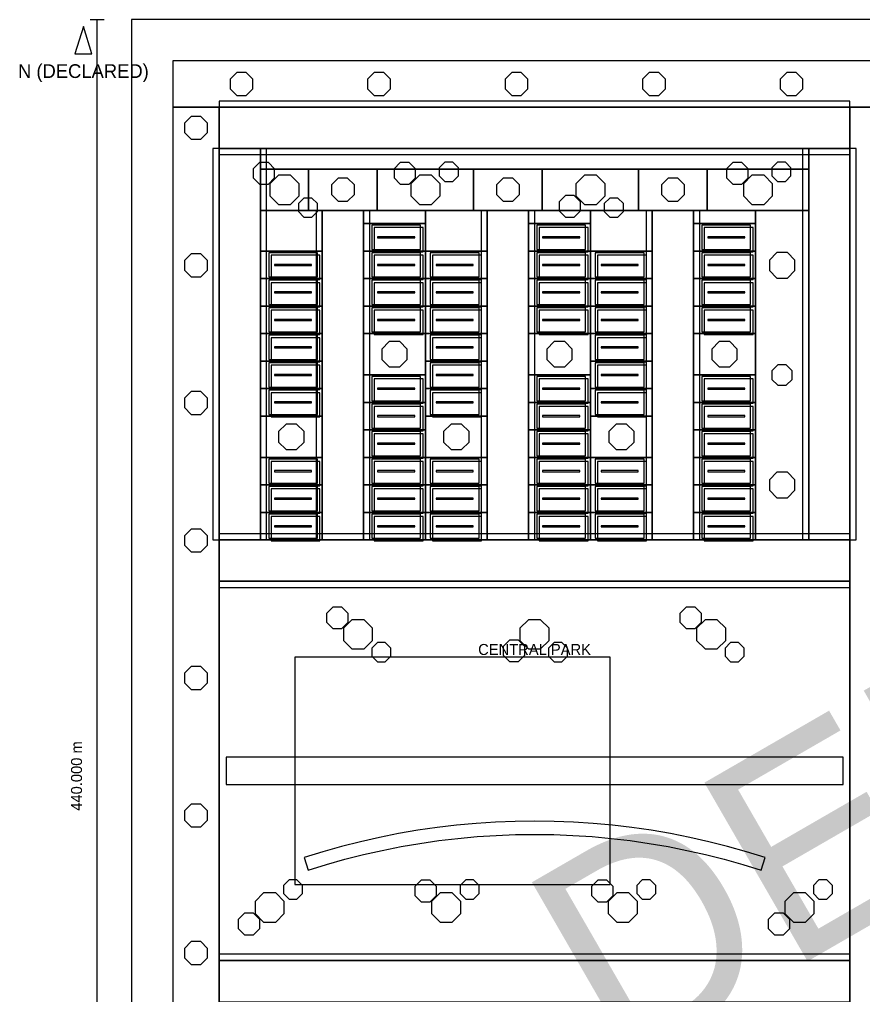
# Model space of a CAD drawing. Header units: metres. Extents: x -33 to 460, y -76 to 440.
# Drawn here: x -32.6 to 212.9, y 156.2 to 440 of the extents above; entities that cross this region are included whole.
import ezdxf
from ezdxf.enums import TextEntityAlignment as Align

# ---------------------------------------------------------------- set-up
doc = ezdxf.new("R2010")
doc.units = ezdxf.units.M
doc.linetypes.add('DASHED', pattern=[4.8, 3, -1.8])
for name, color, linetype in [('ANNOTATION', 7, 'CONTINUOUS'), ('BUILDING', 34, 'CONTINUOUS'), ('DIMENSION', 2, 'CONTINUOUS'), ('ENVELOPE', 1, 'DASHED'), ('GREEN', 3, 'CONTINUOUS'), ('LAWN', 3, 'CONTINUOUS'), ('MARKING', 7, 'CONTINUOUS'), ('PAVING', 9, 'CONTINUOUS'), ('PLOT', 30, 'CONTINUOUS'), ('ROAD-PRIMARY', 8, 'CONTINUOUS'), ('ROAD-SECONDARY', 9, 'CONTINUOUS'), ('SHADOW', 8, 'CONTINUOUS'), ('SITE', 7, 'CONTINUOUS'), ('TEXT', 7, 'CONTINUOUS'), ('TREE', 3, 'CONTINUOUS'), ('WATERMARK', 8, 'CONTINUOUS')]:
    doc.layers.add(name, color=color, linetype=linetype)

msp = doc.modelspace()

# ---------------------------------------------------------------- linework, layer by layer
at = {"layer": 'ANNOTATION'}
msp.add_lwpolyline([(-16.5, 430), (-11.5, 430), (-14, 438)], close=True, dxfattribs=at)
at = {"layer": 'BUILDING'}
for points in [[(69.9, 373.13), (84.1, 373.13), (84.1, 380.17), (69.9, 380.17)], [(117.9, 373.13), (132.1, 373.13), (132.1, 380.17), (117.9, 380.17)], [(165.9, 373.13), (180.1, 373.13), (180.1, 380.17), (165.9, 380.17)], [(39.9, 365.13), (54.1, 365.13), (54.1, 372.17), (39.9, 372.17)], [(69.9, 365.13), (84.1, 365.13), (84.1, 372.17), (69.9, 372.17)], [(86.9, 365.13), (101.1, 365.13), (101.1, 372.17), (86.9, 372.17)], [(117.9, 365.13), (132.1, 365.13), (132.1, 372.17), (117.9, 372.17)], [(134.9, 365.13), (149.1, 365.13), (149.1, 372.17), (134.9, 372.17)], [(165.9, 365.13), (180.1, 365.13), (180.1, 372.17), (165.9, 372.17)], [(39.9, 357.13), (54.1, 357.13), (54.1, 364.17), (39.9, 364.17)], [(69.9, 357.13), (84.1, 357.13), (84.1, 364.17), (69.9, 364.17)], [(86.9, 357.13), (101.1, 357.13), (101.1, 364.17), (86.9, 364.17)], [(117.9, 357.13), (132.1, 357.13), (132.1, 364.17), (117.9, 364.17)], [(134.9, 357.13), (149.1, 357.13), (149.1, 364.17), (134.9, 364.17)], [(165.9, 357.13), (180.1, 357.13), (180.1, 364.17), (165.9, 364.17)], [(39.9, 349.13), (54.1, 349.13), (54.1, 356.17), (39.9, 356.17)], [(69.9, 349.13), (84.1, 349.13), (84.1, 356.17), (69.9, 356.17)], [(86.9, 349.13), (101.1, 349.13), (101.1, 356.17), (86.9, 356.17)], [(117.9, 349.13), (132.1, 349.13), (132.1, 356.17), (117.9, 356.17)], [(134.9, 349.13), (149.1, 349.13), (149.1, 356.17), (134.9, 356.17)], [(165.9, 349.13), (180.1, 349.13), (180.1, 356.17), (165.9, 356.17)], [(39.9, 341.13), (54.1, 341.13), (54.1, 348.17), (39.9, 348.17)], [(86.9, 341.13), (101.1, 341.13), (101.1, 348.17), (86.9, 348.17)], [(134.9, 341.13), (149.1, 341.13), (149.1, 348.17), (134.9, 348.17)], [(39.9, 333.13), (54.1, 333.13), (54.1, 340.17), (39.9, 340.17)], [(86.9, 333.13), (101.1, 333.13), (101.1, 340.17), (86.9, 340.17)], [(134.9, 333.13), (149.1, 333.13), (149.1, 340.17), (134.9, 340.17)], [(69.9, 329.13), (84.1, 329.13), (84.1, 336.17), (69.9, 336.17)], [(117.9, 329.13), (132.1, 329.13), (132.1, 336.17), (117.9, 336.17)], [(165.9, 329.13), (180.1, 329.13), (180.1, 336.17), (165.9, 336.17)], [(39.9, 325.13), (54.1, 325.13), (54.1, 332.17), (39.9, 332.17)], [(86.9, 325.13), (101.1, 325.13), (101.1, 332.17), (86.9, 332.17)], [(134.9, 325.13), (149.1, 325.13), (149.1, 332.17), (134.9, 332.17)], [(69.9, 321.13), (84.1, 321.13), (84.1, 328.17), (69.9, 328.17)], [(117.9, 321.13), (132.1, 321.13), (132.1, 328.17), (117.9, 328.17)], [(165.9, 321.13), (180.1, 321.13), (180.1, 328.17), (165.9, 328.17)], [(69.9, 313.13), (84.1, 313.13), (84.1, 320.17), (69.9, 320.17)], [(117.9, 313.13), (132.1, 313.13), (132.1, 320.17), (117.9, 320.17)], [(165.9, 313.13), (180.1, 313.13), (180.1, 320.17), (165.9, 320.17)], [(39.9, 305.13), (54.1, 305.13), (54.1, 312.17), (39.9, 312.17)], [(69.9, 305.13), (84.1, 305.13), (84.1, 312.17), (69.9, 312.17)], [(86.9, 305.13), (101.1, 305.13), (101.1, 312.17), (86.9, 312.17)], [(117.9, 305.13), (132.1, 305.13), (132.1, 312.17), (117.9, 312.17)], [(134.9, 305.13), (149.1, 305.13), (149.1, 312.17), (134.9, 312.17)], [(165.9, 305.13), (180.1, 305.13), (180.1, 312.17), (165.9, 312.17)], [(39.9, 297.13), (54.1, 297.13), (54.1, 304.17), (39.9, 304.17)], [(69.9, 297.13), (84.1, 297.13), (84.1, 304.17), (69.9, 304.17)], [(86.9, 297.13), (101.1, 297.13), (101.1, 304.17), (86.9, 304.17)], [(117.9, 297.13), (132.1, 297.13), (132.1, 304.17), (117.9, 304.17)], [(134.9, 297.13), (149.1, 297.13), (149.1, 304.17), (134.9, 304.17)], [(165.9, 297.13), (180.1, 297.13), (180.1, 304.17), (165.9, 304.17)], [(39.9, 289.13), (54.1, 289.13), (54.1, 296.17), (39.9, 296.17)], [(69.9, 289.13), (84.1, 289.13), (84.1, 296.17), (69.9, 296.17)], [(86.9, 289.13), (101.1, 289.13), (101.1, 296.17), (86.9, 296.17)], [(117.9, 289.13), (132.1, 289.13), (132.1, 296.17), (117.9, 296.17)], [(134.9, 289.13), (149.1, 289.13), (149.1, 296.17), (134.9, 296.17)], [(165.9, 289.13), (180.1, 289.13), (180.1, 296.17), (165.9, 296.17)]]:
    msp.add_lwpolyline(points, close=True, dxfattribs=at)
at = {"layer": 'DIMENSION'}
for points in [[(-12, 440), (-8, 440)], [(-10, 0), (-10, 440)]]:
    msp.add_lwpolyline(points, dxfattribs=at)
at = {"layer": 'ENVELOPE'}
msp.add_lwpolyline([(12, 15), (448, 15), (448, 428), (12, 428)], close=True, dxfattribs=at)
at = {"layer": 'GREEN'}
for points in [[(12, 414.5), (448, 414.5), (448, 428), (12, 428)], [(12, 28.5), (25.5, 28.5), (25.5, 414.5), (12, 414.5)], [(37.5, 396.5), (197, 396.5), (197, 402.5), (37.5, 402.5)], [(37.5, 384.5), (51.5, 384.5), (51.5, 396.5), (37.5, 396.5)], [(71.5, 384.5), (99.5, 384.5), (99.5, 396.5), (71.5, 396.5)], [(119.5, 384.5), (147.5, 384.5), (147.5, 396.5), (119.5, 396.5)], [(167.5, 384.5), (197, 384.5), (197, 396.5), (167.5, 396.5)], [(37.5, 372.65), (55.5, 372.65), (55.5, 384.5), (37.5, 384.5)], [(67.5, 380.65), (85.5, 380.65), (85.5, 384.5), (67.5, 384.5)], [(85.5, 372.65), (103.5, 372.65), (103.5, 384.5), (85.5, 384.5)], [(115.5, 380.65), (133.5, 380.65), (133.5, 384.5), (115.5, 384.5)], [(133.5, 372.65), (151.5, 372.65), (151.5, 384.5), (133.5, 384.5)], [(163.5, 380.65), (181.5, 380.65), (181.5, 384.5), (163.5, 384.5)], [(181.5, 288.65), (197, 288.65), (197, 384.5), (181.5, 384.5)], [(67.5, 336.65), (85.5, 336.65), (85.5, 348.65), (67.5, 348.65)], [(115.5, 336.65), (133.5, 336.65), (133.5, 348.65), (115.5, 348.65)], [(163.5, 336.65), (181.5, 336.65), (181.5, 348.65), (163.5, 348.65)], [(37.5, 312.65), (55.5, 312.65), (55.5, 324.65), (37.5, 324.65)], [(85.5, 312.65), (103.5, 312.65), (103.5, 324.65), (85.5, 324.65)], [(133.5, 312.65), (151.5, 312.65), (151.5, 324.65), (133.5, 324.65)], [(25.5, 166.35), (209, 166.35), (209, 276.65), (25.5, 276.65)]]:
    msp.add_lwpolyline(points, close=True, dxfattribs=at)
at = {"layer": 'LAWN'}
msp.add_lwpolyline([(47.52, 188.41), (139.27, 188.41), (139.27, 254.59), (47.52, 254.59)], close=True, dxfattribs=at)
at = {"layer": 'MARKING'}
for points in [[(71.604, 376.5), (82.396, 376.5), (82.396, 376.8), (71.604, 376.8)], [(119.604, 376.5), (130.396, 376.5), (130.396, 376.8), (119.604, 376.8)], [(167.604, 376.5), (178.396, 376.5), (178.396, 376.8), (167.604, 376.8)], [(41.604, 368.5), (52.396, 368.5), (52.396, 368.8), (41.604, 368.8)], [(71.604, 368.5), (82.396, 368.5), (82.396, 368.8), (71.604, 368.8)], [(88.604, 368.5), (99.396, 368.5), (99.396, 368.8), (88.604, 368.8)], [(119.604, 368.5), (130.396, 368.5), (130.396, 368.8), (119.604, 368.8)], [(136.604, 368.5), (147.396, 368.5), (147.396, 368.8), (136.604, 368.8)], [(167.604, 368.5), (178.396, 368.5), (178.396, 368.8), (167.604, 368.8)], [(41.604, 360.5), (52.396, 360.5), (52.396, 360.8), (41.604, 360.8)], [(71.604, 360.5), (82.396, 360.5), (82.396, 360.8), (71.604, 360.8)], [(88.604, 360.5), (99.396, 360.5), (99.396, 360.8), (88.604, 360.8)], [(119.604, 360.5), (130.396, 360.5), (130.396, 360.8), (119.604, 360.8)], [(136.604, 360.5), (147.396, 360.5), (147.396, 360.8), (136.604, 360.8)], [(167.604, 360.5), (178.396, 360.5), (178.396, 360.8), (167.604, 360.8)], [(41.604, 352.5), (52.396, 352.5), (52.396, 352.8), (41.604, 352.8)], [(71.604, 352.5), (82.396, 352.5), (82.396, 352.8), (71.604, 352.8)], [(88.604, 352.5), (99.396, 352.5), (99.396, 352.8), (88.604, 352.8)], [(119.604, 352.5), (130.396, 352.5), (130.396, 352.8), (119.604, 352.8)], [(136.604, 352.5), (147.396, 352.5), (147.396, 352.8), (136.604, 352.8)], [(167.604, 352.5), (178.396, 352.5), (178.396, 352.8), (167.604, 352.8)], [(41.604, 344.5), (52.396, 344.5), (52.396, 344.8), (41.604, 344.8)], [(88.604, 344.5), (99.396, 344.5), (99.396, 344.8), (88.604, 344.8)], [(136.604, 344.5), (147.396, 344.5), (147.396, 344.8), (136.604, 344.8)], [(41.604, 336.5), (52.396, 336.5), (52.396, 336.8), (41.604, 336.8)], [(88.604, 336.5), (99.396, 336.5), (99.396, 336.8), (88.604, 336.8)], [(136.604, 336.5), (147.396, 336.5), (147.396, 336.8), (136.604, 336.8)], [(71.604, 332.5), (82.396, 332.5), (82.396, 332.8), (71.604, 332.8)], [(119.604, 332.5), (130.396, 332.5), (130.396, 332.8), (119.604, 332.8)], [(167.604, 332.5), (178.396, 332.5), (178.396, 332.8), (167.604, 332.8)], [(41.604, 328.5), (52.396, 328.5), (52.396, 328.8), (41.604, 328.8)], [(88.604, 328.5), (99.396, 328.5), (99.396, 328.8), (88.604, 328.8)], [(136.604, 328.5), (147.396, 328.5), (147.396, 328.8), (136.604, 328.8)], [(71.604, 324.5), (82.396, 324.5), (82.396, 324.8), (71.604, 324.8)], [(119.604, 324.5), (130.396, 324.5), (130.396, 324.8), (119.604, 324.8)], [(167.604, 324.5), (178.396, 324.5), (178.396, 324.8), (167.604, 324.8)], [(71.604, 316.5), (82.396, 316.5), (82.396, 316.8), (71.604, 316.8)], [(119.604, 316.5), (130.396, 316.5), (130.396, 316.8), (119.604, 316.8)], [(167.604, 316.5), (178.396, 316.5), (178.396, 316.8), (167.604, 316.8)], [(41.604, 308.5), (52.396, 308.5), (52.396, 308.8), (41.604, 308.8)], [(71.604, 308.5), (82.396, 308.5), (82.396, 308.8), (71.604, 308.8)], [(88.604, 308.5), (99.396, 308.5), (99.396, 308.8), (88.604, 308.8)], [(119.604, 308.5), (130.396, 308.5), (130.396, 308.8), (119.604, 308.8)], [(136.604, 308.5), (147.396, 308.5), (147.396, 308.8), (136.604, 308.8)], [(167.604, 308.5), (178.396, 308.5), (178.396, 308.8), (167.604, 308.8)], [(41.604, 300.5), (52.396, 300.5), (52.396, 300.8), (41.604, 300.8)], [(71.604, 300.5), (82.396, 300.5), (82.396, 300.8), (71.604, 300.8)], [(88.604, 300.5), (99.396, 300.5), (99.396, 300.8), (88.604, 300.8)], [(119.604, 300.5), (130.396, 300.5), (130.396, 300.8), (119.604, 300.8)], [(136.604, 300.5), (147.396, 300.5), (147.396, 300.8), (136.604, 300.8)], [(167.604, 300.5), (178.396, 300.5), (178.396, 300.8), (167.604, 300.8)], [(41.604, 292.5), (52.396, 292.5), (52.396, 292.8), (41.604, 292.8)], [(71.604, 292.5), (82.396, 292.5), (82.396, 292.8), (71.604, 292.8)], [(88.604, 292.5), (99.396, 292.5), (99.396, 292.8), (88.604, 292.8)], [(119.604, 292.5), (130.396, 292.5), (130.396, 292.8), (119.604, 292.8)], [(136.604, 292.5), (147.396, 292.5), (147.396, 292.8), (136.604, 292.8)], [(167.604, 292.5), (178.396, 292.5), (178.396, 292.8), (167.604, 292.8)]]:
    msp.add_lwpolyline(points, close=True, dxfattribs=at)
at = {"layer": 'PAVING'}
for points in [[(25.5, 414.5), (209, 414.5), (209, 416.3), (25.5, 416.3)], [(23.7, 288.65), (25.5, 288.65), (25.5, 402.5), (23.7, 402.5)], [(25.5, 400.7), (209, 400.7), (209, 402.5), (25.5, 402.5)], [(37.5, 288.65), (39.3, 288.65), (39.3, 402.5), (37.5, 402.5)], [(195.2, 288.65), (197, 288.65), (197, 402.5), (195.2, 402.5)], [(209, 288.65), (210.8, 288.65), (210.8, 402.5), (209, 402.5)], [(64.825966, 391.87766), (62.87766, 393.825966), (60.12234, 393.825966), (58.174034, 391.87766), (58.174034, 389.12234), (60.12234, 387.174034), (62.87766, 387.174034), (64.825966, 389.12234)], [(112.825966, 391.87766), (110.87766, 393.825966), (108.12234, 393.825966), (106.174034, 391.87766), (106.174034, 389.12234), (108.12234, 387.174034), (110.87766, 387.174034), (112.825966, 389.12234)], [(160.825966, 391.87766), (158.87766, 393.825966), (156.12234, 393.825966), (154.174034, 391.87766), (154.174034, 389.12234), (156.12234, 387.174034), (158.87766, 387.174034), (160.825966, 389.12234)], [(53.7, 288.65), (55.5, 288.65), (55.5, 384.5), (53.7, 384.5)], [(67.5, 288.65), (69.3, 288.65), (69.3, 384.5), (67.5, 384.5)], [(101.7, 288.65), (103.5, 288.65), (103.5, 384.5), (101.7, 384.5)], [(115.5, 288.65), (117.3, 288.65), (117.3, 384.5), (115.5, 384.5)], [(149.7, 288.65), (151.5, 288.65), (151.5, 384.5), (149.7, 384.5)], [(163.5, 288.65), (165.3, 288.65), (165.3, 384.5), (163.5, 384.5)], [(25.5, 288.65), (209, 288.65), (209, 290.45), (25.5, 290.45)], [(25.5, 274.85), (209, 274.85), (209, 276.65), (25.5, 276.65)], [(27.5, 217.5), (207, 217.5), (207, 225.5), (27.5, 225.5)], [(184.308233, 196.254019), (178.88275, 197.938677), (173.415027, 199.480734), (167.908811, 200.879135), (162.367876, 202.13292), (156.79602, 203.241231), (151.197061, 204.203308), (145.574836, 205.018492), (139.933199, 205.686224), (134.276016, 206.206046), (128.607164, 206.577602), (122.930529, 206.800638), (117.25, 206.875), (111.569471, 206.800638), (105.892836, 206.577602), (100.223984, 206.206046), (94.566801, 205.686224), (88.925164, 205.018492), (83.302939, 204.203308), (77.70398, 203.241231), (72.132124, 202.13292), (66.591189, 200.879135), (61.084973, 199.480734), (55.61725, 197.938677), (50.191767, 196.254019), (51.378392, 192.601962), (56.707869, 194.256809), (62.078838, 195.771579), (67.487619, 197.145234), (72.930504, 198.376833), (78.403764, 199.465532), (83.903647, 200.410585), (89.426384, 201.211344), (94.96819, 201.86726), (100.525267, 202.377883), (106.093806, 202.742865), (111.669991, 202.961954), (117.25, 203.035), (122.830009, 202.961954), (128.406194, 202.742865), (133.974733, 202.377883), (139.53181, 201.86726), (145.073616, 201.211344), (150.596353, 200.410585), (156.096236, 199.465532), (161.569496, 198.376833), (167.012381, 197.145234), (172.421162, 195.771579), (177.792131, 194.256809), (183.121608, 192.601962)], [(25.5, 166.35), (209, 166.35), (209, 168.15), (25.5, 168.15)]]:
    msp.add_lwpolyline(points, close=True, dxfattribs=at)
at = {"layer": 'PLOT'}
for points in [[(67.5, 372.65), (85.5, 372.65), (85.5, 380.65), (67.5, 380.65)], [(115.5, 372.65), (133.5, 372.65), (133.5, 380.65), (115.5, 380.65)], [(163.5, 372.65), (181.5, 372.65), (181.5, 380.65), (163.5, 380.65)], [(37.5, 364.65), (55.5, 364.65), (55.5, 372.65), (37.5, 372.65)], [(67.5, 364.65), (85.5, 364.65), (85.5, 372.65), (67.5, 372.65)], [(85.5, 364.65), (103.5, 364.65), (103.5, 372.65), (85.5, 372.65)], [(115.5, 364.65), (133.5, 364.65), (133.5, 372.65), (115.5, 372.65)], [(133.5, 364.65), (151.5, 364.65), (151.5, 372.65), (133.5, 372.65)], [(163.5, 364.65), (181.5, 364.65), (181.5, 372.65), (163.5, 372.65)], [(37.5, 356.65), (55.5, 356.65), (55.5, 364.65), (37.5, 364.65)], [(67.5, 356.65), (85.5, 356.65), (85.5, 364.65), (67.5, 364.65)], [(85.5, 356.65), (103.5, 356.65), (103.5, 364.65), (85.5, 364.65)], [(115.5, 356.65), (133.5, 356.65), (133.5, 364.65), (115.5, 364.65)], [(133.5, 356.65), (151.5, 356.65), (151.5, 364.65), (133.5, 364.65)], [(163.5, 356.65), (181.5, 356.65), (181.5, 364.65), (163.5, 364.65)], [(37.5, 348.65), (55.5, 348.65), (55.5, 356.65), (37.5, 356.65)], [(67.5, 348.65), (85.5, 348.65), (85.5, 356.65), (67.5, 356.65)], [(85.5, 348.65), (103.5, 348.65), (103.5, 356.65), (85.5, 356.65)], [(115.5, 348.65), (133.5, 348.65), (133.5, 356.65), (115.5, 356.65)], [(133.5, 348.65), (151.5, 348.65), (151.5, 356.65), (133.5, 356.65)], [(163.5, 348.65), (181.5, 348.65), (181.5, 356.65), (163.5, 356.65)], [(37.5, 340.65), (55.5, 340.65), (55.5, 348.65), (37.5, 348.65)], [(85.5, 340.65), (103.5, 340.65), (103.5, 348.65), (85.5, 348.65)], [(133.5, 340.65), (151.5, 340.65), (151.5, 348.65), (133.5, 348.65)], [(37.5, 332.65), (55.5, 332.65), (55.5, 340.65), (37.5, 340.65)], [(85.5, 332.65), (103.5, 332.65), (103.5, 340.65), (85.5, 340.65)], [(133.5, 332.65), (151.5, 332.65), (151.5, 340.65), (133.5, 340.65)], [(67.5, 328.65), (85.5, 328.65), (85.5, 336.65), (67.5, 336.65)], [(115.5, 328.65), (133.5, 328.65), (133.5, 336.65), (115.5, 336.65)], [(163.5, 328.65), (181.5, 328.65), (181.5, 336.65), (163.5, 336.65)], [(37.5, 324.65), (55.5, 324.65), (55.5, 332.65), (37.5, 332.65)], [(85.5, 324.65), (103.5, 324.65), (103.5, 332.65), (85.5, 332.65)], [(133.5, 324.65), (151.5, 324.65), (151.5, 332.65), (133.5, 332.65)], [(67.5, 320.65), (85.5, 320.65), (85.5, 328.65), (67.5, 328.65)], [(115.5, 320.65), (133.5, 320.65), (133.5, 328.65), (115.5, 328.65)], [(163.5, 320.65), (181.5, 320.65), (181.5, 328.65), (163.5, 328.65)], [(67.5, 312.65), (85.5, 312.65), (85.5, 320.65), (67.5, 320.65)], [(115.5, 312.65), (133.5, 312.65), (133.5, 320.65), (115.5, 320.65)], [(163.5, 312.65), (181.5, 312.65), (181.5, 320.65), (163.5, 320.65)], [(37.5, 304.65), (55.5, 304.65), (55.5, 312.65), (37.5, 312.65)], [(67.5, 304.65), (85.5, 304.65), (85.5, 312.65), (67.5, 312.65)], [(85.5, 304.65), (103.5, 304.65), (103.5, 312.65), (85.5, 312.65)], [(115.5, 304.65), (133.5, 304.65), (133.5, 312.65), (115.5, 312.65)], [(133.5, 304.65), (151.5, 304.65), (151.5, 312.65), (133.5, 312.65)], [(163.5, 304.65), (181.5, 304.65), (181.5, 312.65), (163.5, 312.65)], [(37.5, 296.65), (55.5, 296.65), (55.5, 304.65), (37.5, 304.65)], [(67.5, 296.65), (85.5, 296.65), (85.5, 304.65), (67.5, 304.65)], [(85.5, 296.65), (103.5, 296.65), (103.5, 304.65), (85.5, 304.65)], [(115.5, 296.65), (133.5, 296.65), (133.5, 304.65), (115.5, 304.65)], [(133.5, 296.65), (151.5, 296.65), (151.5, 304.65), (133.5, 304.65)], [(163.5, 296.65), (181.5, 296.65), (181.5, 304.65), (163.5, 304.65)], [(37.5, 288.65), (55.5, 288.65), (55.5, 296.65), (37.5, 296.65)], [(67.5, 288.65), (85.5, 288.65), (85.5, 296.65), (67.5, 296.65)], [(85.5, 288.65), (103.5, 288.65), (103.5, 296.65), (85.5, 296.65)], [(115.5, 288.65), (133.5, 288.65), (133.5, 296.65), (115.5, 296.65)], [(133.5, 288.65), (151.5, 288.65), (151.5, 296.65), (133.5, 296.65)], [(163.5, 288.65), (181.5, 288.65), (181.5, 296.65), (163.5, 296.65)]]:
    msp.add_lwpolyline(points, close=True, dxfattribs=at)
at = {"layer": 'ROAD-PRIMARY'}
msp.add_lwpolyline([(209, 0), (224, 0), (224, 414.5), (209, 414.5)], close=True, dxfattribs=at)
at = {"layer": 'ROAD-SECONDARY'}
for points in [[(25.5, 402.5), (209, 402.5), (209, 414.5), (25.5, 414.5)], [(25.5, 288.65), (37.5, 288.65), (37.5, 402.5), (25.5, 402.5)], [(197, 288.65), (209, 288.65), (209, 402.5), (197, 402.5)], [(51.5, 384.5), (71.5, 384.5), (71.5, 396.5), (51.5, 396.5)], [(99.5, 384.5), (119.5, 384.5), (119.5, 396.5), (99.5, 396.5)], [(147.5, 384.5), (167.5, 384.5), (167.5, 396.5), (147.5, 396.5)], [(55.5, 288.65), (67.5, 288.65), (67.5, 384.5), (55.5, 384.5)], [(103.5, 288.65), (115.5, 288.65), (115.5, 384.5), (103.5, 384.5)], [(151.5, 288.65), (163.5, 288.65), (163.5, 384.5), (151.5, 384.5)], [(25.5, 276.65), (209, 276.65), (209, 288.65), (25.5, 288.65)], [(25.5, 154.35), (209, 154.35), (209, 166.35), (25.5, 166.35)]]:
    msp.add_lwpolyline(points, close=True, dxfattribs=at)
at = {"layer": 'SHADOW'}
for points in [[(70.6, 372.43), (84.8, 372.43), (84.8, 379.47), (70.6, 379.47)], [(118.6, 372.43), (132.8, 372.43), (132.8, 379.47), (118.6, 379.47)], [(166.6, 372.43), (180.8, 372.43), (180.8, 379.47), (166.6, 379.47)], [(40.6, 364.43), (54.8, 364.43), (54.8, 371.47), (40.6, 371.47)], [(70.6, 364.43), (84.8, 364.43), (84.8, 371.47), (70.6, 371.47)], [(87.6, 364.43), (101.8, 364.43), (101.8, 371.47), (87.6, 371.47)], [(118.6, 364.43), (132.8, 364.43), (132.8, 371.47), (118.6, 371.47)], [(135.6, 364.43), (149.8, 364.43), (149.8, 371.47), (135.6, 371.47)], [(166.6, 364.43), (180.8, 364.43), (180.8, 371.47), (166.6, 371.47)], [(40.6, 356.43), (54.8, 356.43), (54.8, 363.47), (40.6, 363.47)], [(70.6, 356.43), (84.8, 356.43), (84.8, 363.47), (70.6, 363.47)], [(87.6, 356.43), (101.8, 356.43), (101.8, 363.47), (87.6, 363.47)], [(118.6, 356.43), (132.8, 356.43), (132.8, 363.47), (118.6, 363.47)], [(135.6, 356.43), (149.8, 356.43), (149.8, 363.47), (135.6, 363.47)], [(166.6, 356.43), (180.8, 356.43), (180.8, 363.47), (166.6, 363.47)], [(40.6, 348.43), (54.8, 348.43), (54.8, 355.47), (40.6, 355.47)], [(70.6, 348.43), (84.8, 348.43), (84.8, 355.47), (70.6, 355.47)], [(87.6, 348.43), (101.8, 348.43), (101.8, 355.47), (87.6, 355.47)], [(118.6, 348.43), (132.8, 348.43), (132.8, 355.47), (118.6, 355.47)], [(135.6, 348.43), (149.8, 348.43), (149.8, 355.47), (135.6, 355.47)], [(166.6, 348.43), (180.8, 348.43), (180.8, 355.47), (166.6, 355.47)], [(40.6, 340.43), (54.8, 340.43), (54.8, 347.47), (40.6, 347.47)], [(87.6, 340.43), (101.8, 340.43), (101.8, 347.47), (87.6, 347.47)], [(135.6, 340.43), (149.8, 340.43), (149.8, 347.47), (135.6, 347.47)], [(40.6, 332.43), (54.8, 332.43), (54.8, 339.47), (40.6, 339.47)], [(87.6, 332.43), (101.8, 332.43), (101.8, 339.47), (87.6, 339.47)], [(135.6, 332.43), (149.8, 332.43), (149.8, 339.47), (135.6, 339.47)], [(70.6, 328.43), (84.8, 328.43), (84.8, 335.47), (70.6, 335.47)], [(118.6, 328.43), (132.8, 328.43), (132.8, 335.47), (118.6, 335.47)], [(166.6, 328.43), (180.8, 328.43), (180.8, 335.47), (166.6, 335.47)], [(40.6, 324.43), (54.8, 324.43), (54.8, 331.47), (40.6, 331.47)], [(87.6, 324.43), (101.8, 324.43), (101.8, 331.47), (87.6, 331.47)], [(135.6, 324.43), (149.8, 324.43), (149.8, 331.47), (135.6, 331.47)], [(70.6, 320.43), (84.8, 320.43), (84.8, 327.47), (70.6, 327.47)], [(118.6, 320.43), (132.8, 320.43), (132.8, 327.47), (118.6, 327.47)], [(166.6, 320.43), (180.8, 320.43), (180.8, 327.47), (166.6, 327.47)], [(70.6, 312.43), (84.8, 312.43), (84.8, 319.47), (70.6, 319.47)], [(118.6, 312.43), (132.8, 312.43), (132.8, 319.47), (118.6, 319.47)], [(166.6, 312.43), (180.8, 312.43), (180.8, 319.47), (166.6, 319.47)], [(40.6, 304.43), (54.8, 304.43), (54.8, 311.47), (40.6, 311.47)], [(70.6, 304.43), (84.8, 304.43), (84.8, 311.47), (70.6, 311.47)], [(87.6, 304.43), (101.8, 304.43), (101.8, 311.47), (87.6, 311.47)], [(118.6, 304.43), (132.8, 304.43), (132.8, 311.47), (118.6, 311.47)], [(135.6, 304.43), (149.8, 304.43), (149.8, 311.47), (135.6, 311.47)], [(166.6, 304.43), (180.8, 304.43), (180.8, 311.47), (166.6, 311.47)], [(40.6, 296.43), (54.8, 296.43), (54.8, 303.47), (40.6, 303.47)], [(70.6, 296.43), (84.8, 296.43), (84.8, 303.47), (70.6, 303.47)], [(87.6, 296.43), (101.8, 296.43), (101.8, 303.47), (87.6, 303.47)], [(118.6, 296.43), (132.8, 296.43), (132.8, 303.47), (118.6, 303.47)], [(135.6, 296.43), (149.8, 296.43), (149.8, 303.47), (135.6, 303.47)], [(166.6, 296.43), (180.8, 296.43), (180.8, 303.47), (166.6, 303.47)], [(40.6, 288.43), (54.8, 288.43), (54.8, 295.47), (40.6, 295.47)], [(70.6, 288.43), (84.8, 288.43), (84.8, 295.47), (70.6, 295.47)], [(87.6, 288.43), (101.8, 288.43), (101.8, 295.47), (87.6, 295.47)], [(118.6, 288.43), (132.8, 288.43), (132.8, 295.47), (118.6, 295.47)], [(135.6, 288.43), (149.8, 288.43), (149.8, 295.47), (135.6, 295.47)], [(166.6, 288.43), (180.8, 288.43), (180.8, 295.47), (166.6, 295.47)]]:
    msp.add_lwpolyline(points, close=True, dxfattribs=at)
at = {"layer": 'SITE'}
msp.add_lwpolyline([(0, 0), (460, 0), (460, 440), (0, 440)], close=True, dxfattribs=at)
at = {"layer": 'TREE'}
for points in [[(35.325966, 422.62766), (33.37766, 424.575966), (30.62234, 424.575966), (28.674034, 422.62766), (28.674034, 419.87234), (30.62234, 417.924034), (33.37766, 417.924034), (35.325966, 419.87234)], [(75.325966, 422.62766), (73.37766, 424.575966), (70.62234, 424.575966), (68.674034, 422.62766), (68.674034, 419.87234), (70.62234, 417.924034), (73.37766, 417.924034), (75.325966, 419.87234)], [(115.325966, 422.62766), (113.37766, 424.575966), (110.62234, 424.575966), (108.674034, 422.62766), (108.674034, 419.87234), (110.62234, 417.924034), (113.37766, 417.924034), (115.325966, 419.87234)], [(155.325966, 422.62766), (153.37766, 424.575966), (150.62234, 424.575966), (148.674034, 422.62766), (148.674034, 419.87234), (150.62234, 417.924034), (153.37766, 417.924034), (155.325966, 419.87234)], [(195.325966, 422.62766), (193.37766, 424.575966), (190.62234, 424.575966), (188.674034, 422.62766), (188.674034, 419.87234), (190.62234, 417.924034), (193.37766, 417.924034), (195.325966, 419.87234)], [(22.075966, 409.87766), (20.12766, 411.825966), (17.37234, 411.825966), (15.424034, 409.87766), (15.424034, 407.12234), (17.37234, 405.174034), (20.12766, 405.174034), (22.075966, 407.12234)], [(41.64119, 396.601124), (39.801124, 398.44119), (37.198876, 398.44119), (35.35881, 396.601124), (35.35881, 393.998876), (37.198876, 392.15881), (39.801124, 392.15881), (41.64119, 393.998876)], [(82.64119, 396.601124), (80.801124, 398.44119), (78.198876, 398.44119), (76.35881, 396.601124), (76.35881, 393.998876), (78.198876, 392.15881), (80.801124, 392.15881), (82.64119, 393.998876)], [(95.071639, 396.84805), (93.44805, 398.471639), (91.15195, 398.471639), (89.528361, 396.84805), (89.528361, 394.55195), (91.15195, 392.928361), (93.44805, 392.928361), (95.071639, 394.55195)], [(179.39119, 396.601124), (177.551124, 398.44119), (174.948876, 398.44119), (173.10881, 396.601124), (173.10881, 393.998876), (174.948876, 392.15881), (177.551124, 392.15881), (179.39119, 393.998876)], [(191.821639, 396.84805), (190.19805, 398.471639), (187.90195, 398.471639), (186.278361, 396.84805), (186.278361, 394.55195), (187.90195, 392.928361), (190.19805, 392.928361), (191.821639, 394.55195)], [(48.749846, 392.260344), (46.260344, 394.749846), (42.739656, 394.749846), (40.250154, 392.260344), (40.250154, 388.739656), (42.739656, 386.250154), (46.260344, 386.250154), (48.749846, 388.739656)], [(89.749846, 392.260344), (87.260344, 394.749846), (83.739656, 394.749846), (81.250154, 392.260344), (81.250154, 388.739656), (83.739656, 386.250154), (87.260344, 386.250154), (89.749846, 388.739656)], [(137.749846, 392.260344), (135.260344, 394.749846), (131.739656, 394.749846), (129.250154, 392.260344), (129.250154, 388.739656), (131.739656, 386.250154), (135.260344, 386.250154), (137.749846, 388.739656)], [(186.499846, 392.260344), (184.010344, 394.749846), (180.489656, 394.749846), (178.000154, 392.260344), (178.000154, 388.739656), (180.489656, 386.250154), (184.010344, 386.250154), (186.499846, 388.739656)], [(130.64119, 387.001124), (128.801124, 388.84119), (126.198876, 388.84119), (124.35881, 387.001124), (124.35881, 384.398876), (126.198876, 382.55881), (128.801124, 382.55881), (130.64119, 384.398876)], [(54.071639, 386.44805), (52.44805, 388.071639), (50.15195, 388.071639), (48.528361, 386.44805), (48.528361, 384.15195), (50.15195, 382.528361), (52.44805, 382.528361), (54.071639, 384.15195)], [(143.071639, 386.44805), (141.44805, 388.071639), (139.15195, 388.071639), (137.528361, 386.44805), (137.528361, 384.15195), (139.15195, 382.528361), (141.44805, 382.528361), (143.071639, 384.15195)], [(22.075966, 369.87766), (20.12766, 371.825966), (17.37234, 371.825966), (15.424034, 369.87766), (15.424034, 367.12234), (17.37234, 365.174034), (20.12766, 365.174034), (22.075966, 367.12234)], [(192.945518, 370.055734), (190.780734, 372.220518), (187.719266, 372.220518), (185.554482, 370.055734), (185.554482, 366.994266), (187.719266, 364.829482), (190.780734, 364.829482), (192.945518, 366.994266)], [(80.195518, 344.180734), (78.030734, 346.345518), (74.969266, 346.345518), (72.804482, 344.180734), (72.804482, 341.119266), (74.969266, 338.954482), (78.030734, 338.954482), (80.195518, 341.119266)], [(128.195518, 344.180734), (126.030734, 346.345518), (122.969266, 346.345518), (120.804482, 344.180734), (120.804482, 341.119266), (122.969266, 338.954482), (126.030734, 338.954482), (128.195518, 341.119266)], [(176.195518, 344.180734), (174.030734, 346.345518), (170.969266, 346.345518), (168.804482, 344.180734), (168.804482, 341.119266), (170.969266, 338.954482), (174.030734, 338.954482), (176.195518, 341.119266)], [(192.206415, 337.799587), (190.474587, 339.531415), (188.025413, 339.531415), (186.293585, 337.799587), (186.293585, 335.350413), (188.025413, 333.618585), (190.474587, 333.618585), (192.206415, 335.350413)], [(22.075966, 329.87766), (20.12766, 331.825966), (17.37234, 331.825966), (15.424034, 329.87766), (15.424034, 327.12234), (17.37234, 325.174034), (20.12766, 325.174034), (22.075966, 327.12234)], [(50.195518, 320.180734), (48.030734, 322.345518), (44.969266, 322.345518), (42.804482, 320.180734), (42.804482, 317.119266), (44.969266, 314.954482), (48.030734, 314.954482), (50.195518, 317.119266)], [(98.195518, 320.180734), (96.030734, 322.345518), (92.969266, 322.345518), (90.804482, 320.180734), (90.804482, 317.119266), (92.969266, 314.954482), (96.030734, 314.954482), (98.195518, 317.119266)], [(146.195518, 320.180734), (144.030734, 322.345518), (140.969266, 322.345518), (138.804482, 320.180734), (138.804482, 317.119266), (140.969266, 314.954482), (144.030734, 314.954482), (146.195518, 317.119266)], [(192.945518, 306.155734), (190.780734, 308.320518), (187.719266, 308.320518), (185.554482, 306.155734), (185.554482, 303.094266), (187.719266, 300.929482), (190.780734, 300.929482), (192.945518, 303.094266)], [(22.075966, 289.87766), (20.12766, 291.825966), (17.37234, 291.825966), (15.424034, 289.87766), (15.424034, 287.12234), (17.37234, 285.174034), (20.12766, 285.174034), (22.075966, 287.12234)], [(63.01119, 267.309124), (61.171124, 269.14919), (58.568876, 269.14919), (56.72881, 267.309124), (56.72881, 264.706876), (58.568876, 262.86681), (61.171124, 262.86681), (63.01119, 264.706876)], [(165.77119, 267.309124), (163.931124, 269.14919), (161.328876, 269.14919), (159.48881, 267.309124), (159.48881, 264.706876), (161.328876, 262.86681), (163.931124, 262.86681), (165.77119, 264.706876)], [(70.119846, 262.968344), (67.630344, 265.457846), (64.109656, 265.457846), (61.620154, 262.968344), (61.620154, 259.447656), (64.109656, 256.958154), (67.630344, 256.958154), (70.119846, 259.447656)], [(121.499846, 262.968344), (119.010344, 265.457846), (115.489656, 265.457846), (113.000154, 262.968344), (113.000154, 259.447656), (115.489656, 256.958154), (119.010344, 256.958154), (121.499846, 259.447656)], [(172.879846, 262.968344), (170.390344, 265.457846), (166.869656, 265.457846), (164.380154, 262.968344), (164.380154, 259.447656), (166.869656, 256.958154), (170.390344, 256.958154), (172.879846, 259.447656)], [(75.441639, 257.15605), (73.81805, 258.779639), (71.52195, 258.779639), (69.898361, 257.15605), (69.898361, 254.85995), (71.52195, 253.236361), (73.81805, 253.236361), (75.441639, 254.85995)], [(114.39119, 257.709124), (112.551124, 259.54919), (109.948876, 259.54919), (108.10881, 257.709124), (108.10881, 255.106876), (109.948876, 253.26681), (112.551124, 253.26681), (114.39119, 255.106876)], [(126.821639, 257.15605), (125.19805, 258.779639), (122.90195, 258.779639), (121.278361, 257.15605), (121.278361, 254.85995), (122.90195, 253.236361), (125.19805, 253.236361), (126.821639, 254.85995)], [(178.201639, 257.15605), (176.57805, 258.779639), (174.28195, 258.779639), (172.658361, 257.15605), (172.658361, 254.85995), (174.28195, 253.236361), (176.57805, 253.236361), (178.201639, 254.85995)], [(22.075966, 249.87766), (20.12766, 251.825966), (17.37234, 251.825966), (15.424034, 249.87766), (15.424034, 247.12234), (17.37234, 245.174034), (20.12766, 245.174034), (22.075966, 247.12234)], [(22.075966, 209.87766), (20.12766, 211.825966), (17.37234, 211.825966), (15.424034, 209.87766), (15.424034, 207.12234), (17.37234, 205.174034), (20.12766, 205.174034), (22.075966, 207.12234)], [(49.751639, 188.14005), (48.12805, 189.763639), (45.83195, 189.763639), (44.208361, 188.14005), (44.208361, 185.84395), (45.83195, 184.220361), (48.12805, 184.220361), (49.751639, 185.84395)], [(88.70119, 187.893124), (86.861124, 189.73319), (84.258876, 189.73319), (82.41881, 187.893124), (82.41881, 185.290876), (84.258876, 183.45081), (86.861124, 183.45081), (88.70119, 185.290876)], [(101.131639, 188.14005), (99.50805, 189.763639), (97.21195, 189.763639), (95.588361, 188.14005), (95.588361, 185.84395), (97.21195, 184.220361), (99.50805, 184.220361), (101.131639, 185.84395)], [(140.08119, 187.893124), (138.241124, 189.73319), (135.638876, 189.73319), (133.79881, 187.893124), (133.79881, 185.290876), (135.638876, 183.45081), (138.241124, 183.45081), (140.08119, 185.290876)], [(152.511639, 188.14005), (150.88805, 189.763639), (148.59195, 189.763639), (146.968361, 188.14005), (146.968361, 185.84395), (148.59195, 184.220361), (150.88805, 184.220361), (152.511639, 185.84395)], [(203.891639, 188.14005), (202.26805, 189.763639), (199.97195, 189.763639), (198.348361, 188.14005), (198.348361, 185.84395), (199.97195, 184.220361), (202.26805, 184.220361), (203.891639, 185.84395)], [(44.429846, 183.552344), (41.940344, 186.041846), (38.419656, 186.041846), (35.930154, 183.552344), (35.930154, 180.031656), (38.419656, 177.542154), (41.940344, 177.542154), (44.429846, 180.031656)], [(95.809846, 183.552344), (93.320344, 186.041846), (89.799656, 186.041846), (87.310154, 183.552344), (87.310154, 180.031656), (89.799656, 177.542154), (93.320344, 177.542154), (95.809846, 180.031656)], [(147.189846, 183.552344), (144.700344, 186.041846), (141.179656, 186.041846), (138.690154, 183.552344), (138.690154, 180.031656), (141.179656, 177.542154), (144.700344, 177.542154), (147.189846, 180.031656)], [(198.569846, 183.552344), (196.080344, 186.041846), (192.559656, 186.041846), (190.070154, 183.552344), (190.070154, 180.031656), (192.559656, 177.542154), (196.080344, 177.542154), (198.569846, 180.031656)], [(37.32119, 178.293124), (35.481124, 180.13319), (32.878876, 180.13319), (31.03881, 178.293124), (31.03881, 175.690876), (32.878876, 173.85081), (35.481124, 173.85081), (37.32119, 175.690876)], [(191.46119, 178.293124), (189.621124, 180.13319), (187.018876, 180.13319), (185.17881, 178.293124), (185.17881, 175.690876), (187.018876, 173.85081), (189.621124, 173.85081), (191.46119, 175.690876)], [(22.075966, 169.87766), (20.12766, 171.825966), (17.37234, 171.825966), (15.424034, 169.87766), (15.424034, 167.12234), (17.37234, 165.174034), (20.12766, 165.174034), (22.075966, 167.12234)]]:
    msp.add_lwpolyline(points, close=True, dxfattribs=at)

# ---------------------------------------------------------------- texts
at = {"layer": 'ANNOTATION'}
msp.add_text('N (DECLARED)', height=4, dxfattribs=at).set_placement((-14, 425), align=Align.MIDDLE_CENTER)
at = {"layer": 'DIMENSION'}
msp.add_text('440.000 m', height=3.2, rotation=90, dxfattribs=at).set_placement((-16, 220), align=Align.MIDDLE_CENTER)
at = {"layer": 'TEXT'}
msp.add_text('CENTRAL PARK', height=3.2, dxfattribs=at).set_placement((117.25, 256.796), align=Align.MIDDLE_CENTER)
at = {"layer": 'WATERMARK'}
msp.add_text('DEMO', height=60, rotation=30, dxfattribs=at).set_placement((230, 220), align=Align.MIDDLE_CENTER)

doc.saveas('drawing.dxf')
